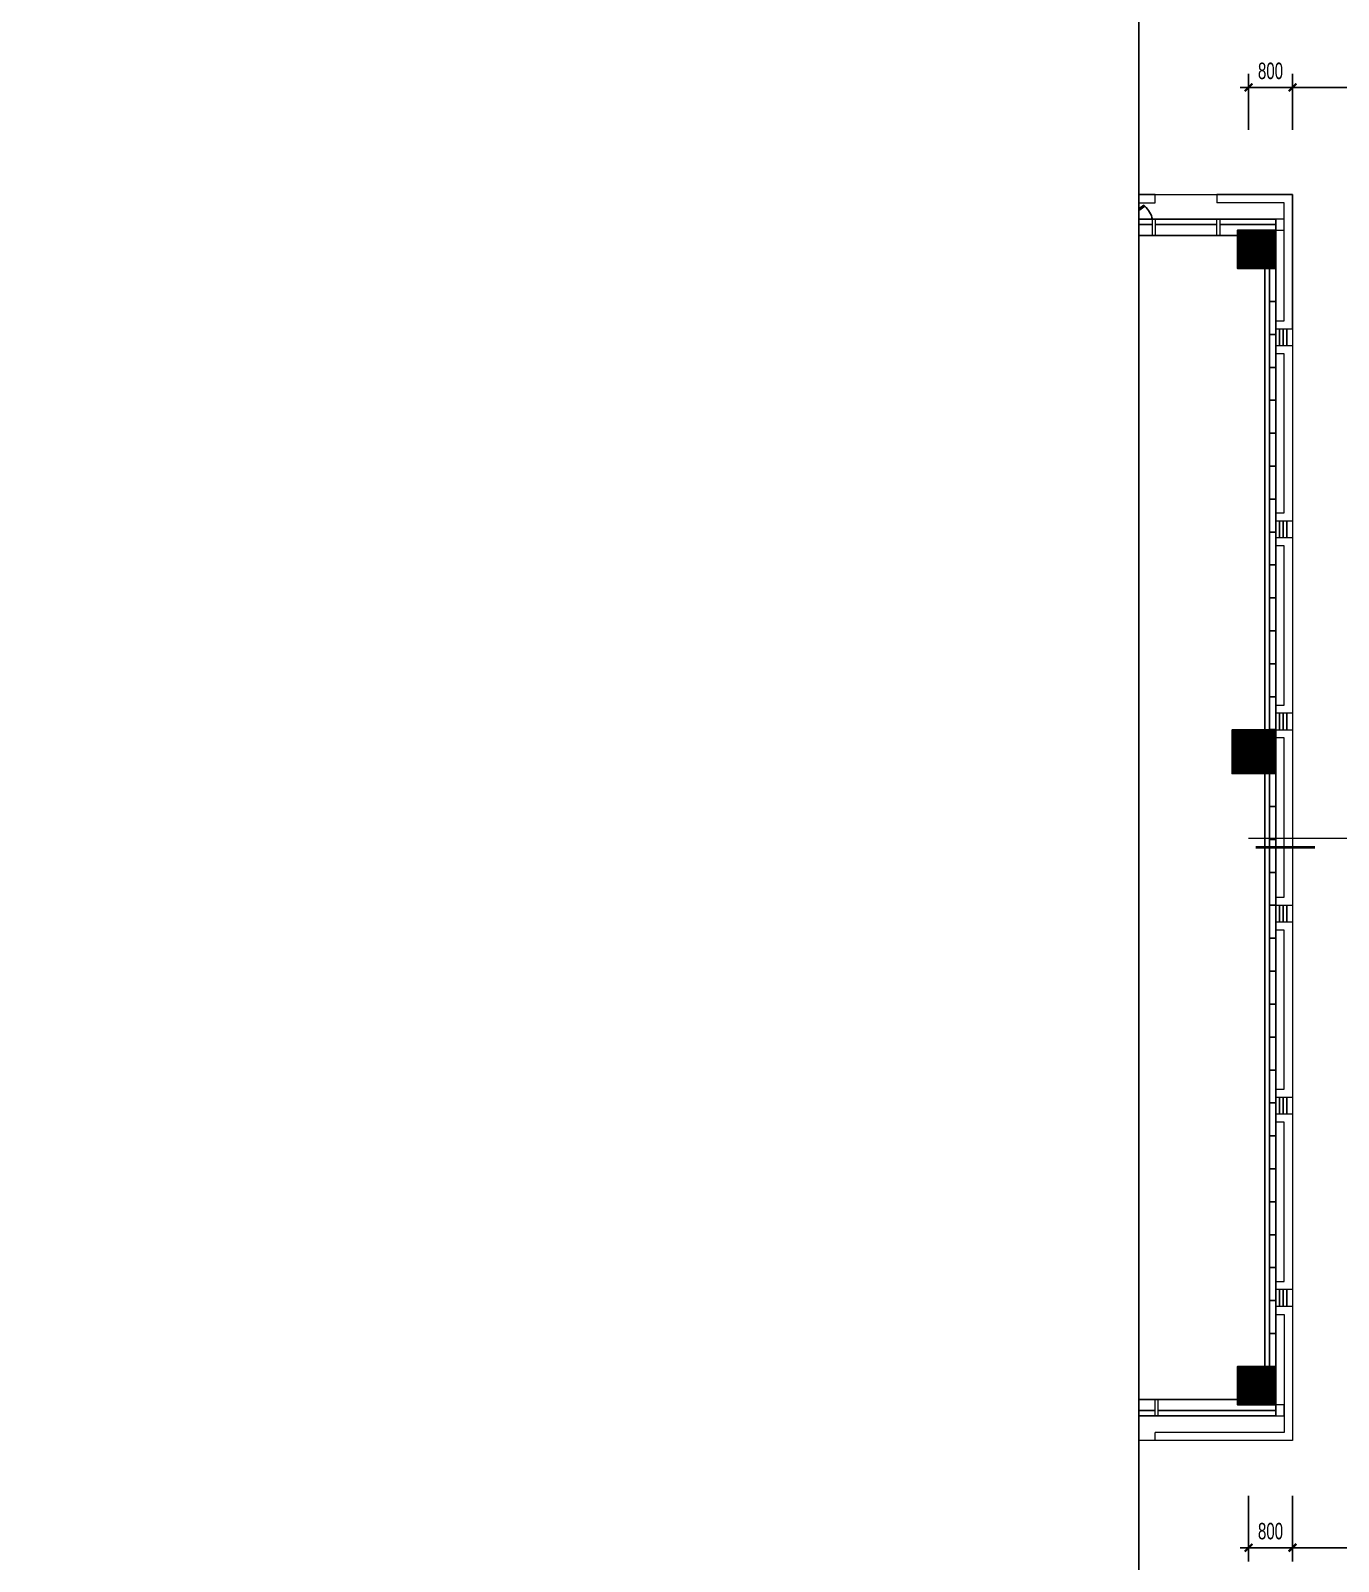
# Model space of a CAD drawing. Header units: millimetres. Extents: x 285006 to 3037698, y -2820855 to 192241.
# Drawn here: x 977946 to 1001770, y -2816405 to -2788520 of the extents above; entities that cross this region are included whole.
import ezdxf
from ezdxf.xclip import XClip

# ---------------------------------------------------------------- set-up
doc = ezdxf.new("R2010")
doc.units = ezdxf.units.MM
doc.header["$XCLIPFRAME"] = 2
doc.header["$PDMODE"] = 35
doc.header["$PDSIZE"] = -0.1
for name, color, linetype, lineweight in [('$$$$ALC轻质隔墙', 1, 'Continuous', 25), ('DIM-1B-6F$0$A-ANNO-DIMS', 73, 'Continuous', 18), ('EXWALL-1A-6～12F 偶数$0$A-FLOR-UNDR', 11, 'Continuous', 18), ('EXWALL-1A-6～12F 偶数$0$A-WALL-GLAZ', 142, 'Continuous', 18), ('EXWALL-1A-6～12F 偶数$0$A-WALL-STON', 31, 'Continuous', 18), ('索引-1A1B-6F1$0$A-ANNO-BREA', 13, 'Continuous', 18)]:
    doc.layers.add(name, color=color, linetype=linetype, lineweight=lineweight)
for name, color, linetype in [('___', 4, 'Continuous'), ('COL-1A1B-4~12$0$S-PUB-COL', 6, 'Continuous'), ('COL-1A1B-4~12$0$S-PUB-COLHATCH', 8, 'Continuous'), ('EXWALL-1A-6～12F 偶数$0$A-DOOR', 142, 'Continuous')]:
    doc.layers.add(name, color=color, linetype=linetype)
doc.styles.add('CCD_DIM', font='archs.shx', dxfattribs={"width": 0.7})
doc.styles.add('DIM-1B-6F$0$HYGB2014', font='hygbsz.shx', dxfattribs={"width": 0.7, "bigfont": 'hygbhz.shx'})
doc.dimstyles.new('DIM-1B-6F$0$DIMN', dxfattribs={"dimtxt": 300, "dimasz": 100, "dimexe": 250, "dimexo": 300, "dimgap": 0, "dimtad": 0, "dimdec": 0, "dimzin": 0, "dimdsep": 46, "dimtxsty": 'DIM-1B-6F$0$HYGB2014', "dimblk": 'DIM-1B-6F$0$_archtick', "dimcen": 0.09, "dimdle": 150, "dimclrt": 7, "dimazin": 0, "dimtfac": 1, "dimtdec": 0, "dimtix": 1, "dimtmove": 2, "dimatfit": 3, "dimfxl": 1, "dimtvp": 1, "dimtolj": 1, "dimtzin": 0, "dimarcsym": 0})

# ---------------------------------------------------------------- blocks, each defined once
blk = doc.blocks.new('结构留洞-1#AB-6F')
at = {"layer": 'Defpoints'}
for points in [[(54500, 200), (54300, 200), (54300, 20200), (54500, 20200), (54500, 20900), (53800, 20900), (53800, 20800), (45600, 20800), (45600, 20900), (17400, 20900)], [(27350, -400), (35650, -400), (35650, -500), (36350, -500), (36350, -400), (44650, -400), (44650, -500), (45350, -500), (45350, -400), (53800, -400), (53800, -500), (54500, -500), (54500, -500), (54500, 200)]]:
    blk.add_lwpolyline(points, dxfattribs=at)
blk = doc.blocks.new('EXWALL-1A-6～12F 偶数$0$幕墙-1125陶板单元')
blk.add_lwpolyline([(-562.5, 150), (562.5, 150), (562.5, 0), (-562.5, 0)], close=True)
blk = doc.blocks.new('EXWALL-1A-6～12F 偶数$0$ef')
at = {"layer": 'EXWALL-1A-6～12F 偶数$0$A-WALL-GLAZ', "lineweight": -3}
for points in [[(98270726, 18746787), (98270744, 18746769), (98271098, 18747022), (98271079, 18747040)], [(98271469, 18746787), (98271451, 18746769), (98271098, 18747022), (98271116, 18747040)]]:
    blk.add_lwpolyline(points, close=True, dxfattribs=at)
for centre, start, end in [((98271019, 18747123), 193.0402, 228.8588), ((98271176, 18747123), 311.1412, 346.9598)]:
    blk.add_arc(centre, 446, start, end, dxfattribs=at)
blk = doc.blocks.new('EXWALL-1A-6～12F 偶数')
at = {"layer": 'EXWALL-1A-6～12F 偶数$0$A-DOOR'}
for p, q in [((98322235, 18766522), (98322235, 18766822)), ((98322302, 18766522), (98322302, 18766822)), ((98322368, 18766522), (98322368, 18766822)), ((98322435, 18766522), (98322435, 18766822)), ((98322235, 18763022), (98322235, 18763322)), ((98322302, 18763022), (98322302, 18763322)), ((98322368, 18763022), (98322368, 18763322)), ((98322435, 18763022), (98322435, 18763322)), ((98322235, 18759522), (98322235, 18759822)), ((98322302, 18759522), (98322302, 18759822)), ((98322368, 18759522), (98322368, 18759822)), ((98322435, 18759522), (98322435, 18759822)), ((98322235, 18756022), (98322235, 18756322)), ((98322302, 18756022), (98322302, 18756322)), ((98322368, 18756022), (98322368, 18756322)), ((98322435, 18756022), (98322435, 18756322)), ((98322235, 18752522), (98322235, 18752822)), ((98322302, 18752522), (98322302, 18752822)), ((98322368, 18752522), (98322368, 18752822)), ((98322435, 18752522), (98322435, 18752822)), ((98322235, 18749022), (98322235, 18749322)), ((98322302, 18749022), (98322302, 18749322)), ((98322368, 18749022), (98322368, 18749322)), ((98322435, 18749022), (98322435, 18749322))]:
    blk.add_line(p, q, dxfattribs=at)
at = {"layer": 'EXWALL-1A-6～12F 偶数$0$A-FLOR-UNDR'}
blk.add_lwpolyline([(98266935, 18768822), (98266935, 18769272), (98322535, 18769272), (98322535, 18746572), (98291910, 18746572)], dxfattribs=at)
at = {"layer": 'EXWALL-1A-6～12F 偶数$0$A-WALL-GLAZ', "lineweight": -3}
for p, q in [((98267235, 18768822), (98322235, 18768822)), ((98318960, 18768722), (98319985, 18768722)), ((98320035, 18768722), (98321160, 18768722)), ((98321210, 18768722), (98322235, 18768722)), ((98322235, 18768822), (98322235, 18768622)), ((98313323, 18768522), (98321535, 18768522)), ((98313073, 18747322), (98321535, 18747322)), ((98322235, 18747222), (98322235, 18747022)), ((98322235, 18747022), (98292210, 18747022)), ((98320035, 18747122), (98318910, 18747122)), ((98322235, 18747122), (98320085, 18747122))]:
    blk.add_line(p, q, dxfattribs=at)
at = {"layer": 'EXWALL-1A-6～12F 偶数$0$A-WALL-GLAZ'}
for points in [[(98320035, 18768522), (98319985, 18768522), (98319985, 18768822), (98320035, 18768822)], [(98321210, 18768522), (98321160, 18768522), (98321160, 18768822), (98321210, 18768822)], [(98322235, 18768622), (98322385, 18768622), (98322385, 18768822), (98322235, 18768822)], [(98320085, 18747022), (98320035, 18747022), (98320035, 18747322), (98320085, 18747322)], [(98322235, 18747022), (98322385, 18747022), (98322385, 18747222), (98322235, 18747222)]]:
    blk.add_lwpolyline(points, close=True, dxfattribs=at)
at = {"layer": 'EXWALL-1A-6～12F 偶数$0$A-WALL-STON'}
for p, q in [((98322385, 18769122), (98321160, 18769122)), ((98322385, 18766972), (98322385, 18769122)), ((98322235, 18766972), (98322385, 18766972)), ((98322235, 18748872), (98322385, 18748872)), ((98322385, 18748872), (98322385, 18746722)), ((98322385, 18746722), (98320035, 18746722))]:
    blk.add_line(p, q, dxfattribs=at)
for points in [[(98322235, 18766822), (98322535, 18766822), (98322535, 18769272), (98321160, 18769272), (98321160, 18769122)], [(98322235, 18749022), (98322535, 18749022), (98322535, 18746572), (98320035, 18746572), (98320035, 18746722)]]:
    blk.add_lwpolyline(points, dxfattribs=at)
for points in [[(98322235, 18763472), (98322385, 18763472), (98322385, 18766372), (98322235, 18766372), (98322235, 18766522), (98322535, 18766522), (98322535, 18763322), (98322235, 18763322)], [(98322235, 18759972), (98322385, 18759972), (98322385, 18762872), (98322235, 18762872), (98322235, 18763022), (98322535, 18763022), (98322535, 18759822), (98322235, 18759822)], [(98322235, 18756472), (98322385, 18756472), (98322385, 18759372), (98322235, 18759372), (98322235, 18759522), (98322535, 18759522), (98322535, 18756322), (98322235, 18756322)], [(98322235, 18752972), (98322385, 18752972), (98322385, 18755872), (98322235, 18755872), (98322235, 18756022), (98322535, 18756022), (98322535, 18752822), (98322235, 18752822)], [(98322235, 18749472), (98322385, 18749472), (98322385, 18752372), (98322235, 18752372), (98322235, 18752522), (98322535, 18752522), (98322535, 18749322), (98322235, 18749322)]]:
    blk.add_lwpolyline(points, close=True, dxfattribs=at)
at = {"xscale": -1, "rotation": 180}
blk.add_blockref('EXWALL-1A-6～12F 偶数$0$ef', (48375, 37515844), dxfattribs=at)
at = {"layer": 'EXWALL-1A-6～12F 偶数$0$A-WALL-STON', "xscale": -1, "rotation": 180}
blk.add_blockref('EXWALL-1A-6～12F 偶数$0$幕墙-1125陶板单元', (98319473, 18769272), dxfattribs=at)
blk = doc.blocks.new('COL-1A1B-4~12')
at = {"layer": 'COL-1A1B-4~12$0$S-PUB-COLHATCH'}
h = blk.add_hatch(dxfattribs=at)
h.set_pattern_fill('ANSI31', color=256)
h.set_pattern_definition([(45, (53618.2297, 3845.47592), (-0.08838834764832, 0.08838834764832), [])])
h.paths.add_polyline_path([(98322235, 18768622), (98321535, 18768622), (98321535, 18767922), (98322235, 18767922)])
h = blk.add_hatch(dxfattribs=at)
h.set_pattern_fill('ANSI31', color=256)
h.set_pattern_definition([(45, (-2591.11305, 195.66379), (-0.08838834764832, 0.08838834764832), [])])
h.paths.add_polyline_path([(98321435, 18759522), (98322235, 18759522), (98322235, 18758722), (98321435, 18758722)])
h = blk.add_hatch(dxfattribs=at)
h.set_pattern_fill('ANSI31', color=256)
h.set_pattern_definition([(45, (53618.2297, -16854.52399), (-0.08838834764832, 0.08838834764832), [])])
h.paths.add_polyline_path([(98322235, 18747922), (98321535, 18747922), (98321535, 18747222), (98322235, 18747222)])
at = {"layer": 'COL-1A1B-4~12$0$S-PUB-COL'}
for points in [[(98321535, 18768622), (98322235, 18768622), (98322235, 18767922), (98321535, 18767922)], [(98321435, 18759522), (98322235, 18759522), (98322235, 18758722), (98321435, 18758722)], [(98321535, 18747922), (98322235, 18747922), (98322235, 18747222), (98321535, 18747222)]]:
    blk.add_lwpolyline(points, close=True, dxfattribs=at)
blk = doc.blocks.new('DIM-1B-6F$0$_archtick')
at = {"const_width": 0.4}
blk.add_lwpolyline([(-0.7, -0.7), (0.7, 0.7)], dxfattribs=at)
blk = doc.blocks.new('CCD_Dimension_Tick')
at = {"color": 0, "linetype": 'ByBlock'}
for p, q in [((-1.09, 0), (0, 0)), ((0, 0), (1.09, 0))]:
    blk.add_line(p, q, dxfattribs=at)
at = {"color": 0, "linetype": 'Continuous', "const_width": 0.608}
blk.add_lwpolyline([(-0.61, -0.61), (0.61, 0.61)], dxfattribs=at)
blk = doc.blocks.new('*D1549')
at = {"layer": '___', "color": 44, "lineweight": -2, "transparency": 16777216}
for p, q in [((858779, -1074647), (858779, -1074959)), ((859506, -1074647), (859506, -1074959)), ((858879, -1074809), (859406, -1074809))]:
    blk.add_line(p, q, dxfattribs=at)
at = {"layer": 'Defpoints', "color": 0, "transparency": 16777216}
for p in [(858779, -1074497, 0), (859506, -1074497, 0), (859506, -1074809), (1058083, -2814913), (1059208, -2814913), (1059208, -2816155)]:
    blk.add_point(p, dxfattribs=at)
at = {"layer": 'DIM-1B-6F$0$A-ANNO-DIMS', "color": 0, "lineweight": -2, "transparency": 16777216}
for p, q in [((1058083, -2815213), (1058083, -2816405)), ((1059208, -2815213), (1059208, -2816405)), ((1057933, -2816155), (1059358, -2816155))]:
    blk.add_line(p, q, dxfattribs=at)
at = {"layer": '___', "color": 44, "lineweight": -2, "transparency": 16777216, "xscale": 100, "yscale": 100, "zscale": 100}
for p, rotation in [((858779, -1074809), 180.0002028373054), ((859506, -1074809), 0.0002028373054437641)]:
    blk.add_blockref('CCD_Dimension_Tick', p, dxfattribs=dict(at, rotation=rotation))
at = {"layer": 'DIM-1B-6F$0$A-ANNO-DIMS', "color": 0, "lineweight": -2, "transparency": 16777216, "xscale": 100, "yscale": 100, "zscale": 100, "rotation": 180}
blk.add_blockref('DIM-1B-6F$0$_archtick', (1058083, -2816155), dxfattribs=at)
at = {"layer": 'DIM-1B-6F$0$A-ANNO-DIMS', "color": 0, "lineweight": -2, "transparency": 16777216, "xscale": 100, "yscale": 100, "zscale": 100}
blk.add_blockref('DIM-1B-6F$0$_archtick', (1059208, -2816155), dxfattribs=at)
at = {"layer": '___', "color": 50, "transparency": 16777216, "insert": (859142, -1074674), "char_height": 150, "attachment_point": 5, "rotation": 0.0002, "style": 'CCD_DIM'}
blk.add_mtext('\\A1;725', dxfattribs=at)
at = {"layer": 'DIM-1B-6F$0$A-ANNO-DIMS', "color": 7, "transparency": 16777216, "insert": (1058645, -2815855), "char_height": 300, "attachment_point": 5, "style": 'DIM-1B-6F$0$HYGB2014'}
blk.add_mtext('\\A1;1125', dxfattribs=at)
blk = doc.blocks.new('*D1550')
at = {"layer": '___', "color": 44, "lineweight": -2, "transparency": 16777216}
for p, q in [((854266, -1074647), (854266, -1075059)), ((856570, -1074647), (856570, -1075059)), ((856470, -1074909), (854366, -1074909))]:
    blk.add_line(p, q, dxfattribs=at)
at = {"layer": 'Defpoints', "color": 0, "transparency": 16777216}
for p in [(854266, -1074497, 0), (856570, -1074497, 0), (854266, -1074909), (1059208, -2814913), (1060333, -2814913), (1060333, -2816155)]:
    blk.add_point(p, dxfattribs=at)
at = {"layer": 'DIM-1B-6F$0$A-ANNO-DIMS', "color": 0, "lineweight": -2, "transparency": 16777216}
for p, q in [((1059208, -2815213), (1059208, -2816405)), ((1060333, -2815213), (1060333, -2816405)), ((1059058, -2816155), (1060483, -2816155))]:
    blk.add_line(p, q, dxfattribs=at)
at = {"layer": '___', "color": 44, "lineweight": -2, "transparency": 16777216, "xscale": 100, "yscale": 100, "zscale": 100, "rotation": 180}
blk.add_blockref('CCD_Dimension_Tick', (854266, -1074909), dxfattribs=at)
at = {"layer": '___', "color": 44, "lineweight": -2, "transparency": 16777216, "xscale": 100, "yscale": 100, "zscale": 100}
blk.add_blockref('CCD_Dimension_Tick', (856570, -1074909), dxfattribs=at)
at = {"layer": 'DIM-1B-6F$0$A-ANNO-DIMS', "color": 0, "lineweight": -2, "transparency": 16777216, "xscale": 100, "yscale": 100, "zscale": 100, "rotation": 180}
blk.add_blockref('DIM-1B-6F$0$_archtick', (1059208, -2816155), dxfattribs=at)
at = {"layer": 'DIM-1B-6F$0$A-ANNO-DIMS', "color": 0, "lineweight": -2, "transparency": 16777216, "xscale": 100, "yscale": 100, "zscale": 100}
blk.add_blockref('DIM-1B-6F$0$_archtick', (1060333, -2816155), dxfattribs=at)
at = {"layer": '___', "color": 50, "transparency": 16777216, "insert": (855418, -1074774), "char_height": 150, "attachment_point": 5, "style": 'CCD_DIM'}
blk.add_mtext('\\A1;2305', dxfattribs=at)
at = {"layer": 'DIM-1B-6F$0$A-ANNO-DIMS', "color": 7, "transparency": 16777216, "insert": (1059770, -2815855), "char_height": 300, "attachment_point": 5, "style": 'DIM-1B-6F$0$HYGB2014'}
blk.add_mtext('\\A1;1125', dxfattribs=at)
blk = doc.blocks.new('*D1551')
at = {"layer": '___', "color": 44, "lineweight": -2, "transparency": 16777216}
for p, q in [((855943, -1074647), (855943, -1074804)), ((856043, -1074654), (856470, -1074654)), ((856570, -1074647), (856570, -1074804))]:
    blk.add_line(p, q, dxfattribs=at)
at = {"layer": 'Defpoints', "color": 0, "transparency": 16777216}
for p in [(855943, -1074497, 0), (856570, -1074497, 0), (856570, -1074654), (1060333, -2814913), (1061458, -2814913), (1061458, -2816155)]:
    blk.add_point(p, dxfattribs=at)
at = {"layer": 'DIM-1B-6F$0$A-ANNO-DIMS', "color": 0, "lineweight": -2, "transparency": 16777216}
for p, q in [((1060333, -2815213), (1060333, -2816405)), ((1061458, -2815213), (1061458, -2816405)), ((1060183, -2816155), (1061608, -2816155))]:
    blk.add_line(p, q, dxfattribs=at)
at = {"layer": '___', "color": 44, "lineweight": -2, "transparency": 16777216, "xscale": 100, "yscale": 100, "zscale": 100, "rotation": 180}
blk.add_blockref('CCD_Dimension_Tick', (855943, -1074654), dxfattribs=at)
at = {"layer": '___', "color": 44, "lineweight": -2, "transparency": 16777216, "xscale": 100, "yscale": 100, "zscale": 100}
blk.add_blockref('CCD_Dimension_Tick', (856570, -1074654), dxfattribs=at)
at = {"layer": 'DIM-1B-6F$0$A-ANNO-DIMS', "color": 0, "lineweight": -2, "transparency": 16777216, "xscale": 100, "yscale": 100, "zscale": 100, "rotation": 180}
blk.add_blockref('DIM-1B-6F$0$_archtick', (1060333, -2816155), dxfattribs=at)
at = {"layer": 'DIM-1B-6F$0$A-ANNO-DIMS', "color": 0, "lineweight": -2, "transparency": 16777216, "xscale": 100, "yscale": 100, "zscale": 100}
blk.add_blockref('DIM-1B-6F$0$_archtick', (1061458, -2816155), dxfattribs=at)
at = {"layer": '___', "color": 50, "transparency": 16777216, "insert": (856257, -1074519), "char_height": 150, "attachment_point": 5, "style": 'CCD_DIM'}
blk.add_mtext('\\A1;625', dxfattribs=at)
at = {"layer": 'DIM-1B-6F$0$A-ANNO-DIMS', "color": 7, "transparency": 16777216, "insert": (1060895, -2815855), "char_height": 300, "attachment_point": 5, "style": 'DIM-1B-6F$0$HYGB2014'}
blk.add_mtext('\\A1;1125', dxfattribs=at)
blk = doc.blocks.new('*D1557')
at = {"layer": 'Defpoints', "color": 0, "transparency": 16777216}
for p in [(1000933, -2814913), (1011733, -2814913), (1000933, -2816155)]:
    blk.add_point(p, dxfattribs=at)
at = {"layer": 'DIM-1B-6F$0$A-ANNO-DIMS', "color": 0, "lineweight": -2, "transparency": 16777216}
for p, q in [((1000933, -2815213), (1000933, -2816405)), ((1011733, -2815213), (1011733, -2816405)), ((1011883, -2816155), (1000783, -2816155))]:
    blk.add_line(p, q, dxfattribs=at)
at = {"layer": 'DIM-1B-6F$0$A-ANNO-DIMS', "color": 0, "lineweight": -2, "transparency": 16777216, "xscale": 100, "yscale": 100, "zscale": 100, "rotation": 180}
blk.add_blockref('DIM-1B-6F$0$_archtick', (1000933, -2816155), dxfattribs=at)
at = {"layer": 'DIM-1B-6F$0$A-ANNO-DIMS', "color": 0, "lineweight": -2, "transparency": 16777216, "xscale": 100, "yscale": 100, "zscale": 100}
blk.add_blockref('DIM-1B-6F$0$_archtick', (1011733, -2816155), dxfattribs=at)
at = {"layer": 'DIM-1B-6F$0$A-ANNO-DIMS', "color": 7, "transparency": 16777216, "insert": (1006333, -2815855), "char_height": 300, "attachment_point": 5, "style": 'DIM-1B-6F$0$HYGB2014'}
blk.add_mtext('\\A1;10800', dxfattribs=at)
blk = doc.blocks.new('*D1558')
at = {"layer": 'Defpoints', "color": 0, "transparency": 16777216}
for p in [(1000133, -2814913), (1000933, -2814913), (1000133, -2816155)]:
    blk.add_point(p, dxfattribs=at)
at = {"layer": 'DIM-1B-6F$0$A-ANNO-DIMS', "color": 0, "lineweight": -2, "transparency": 16777216}
for p, q in [((1000133, -2815213), (1000133, -2816405)), ((1000933, -2815213), (1000933, -2816405)), ((1001083, -2816155), (999983, -2816155))]:
    blk.add_line(p, q, dxfattribs=at)
at = {"layer": 'DIM-1B-6F$0$A-ANNO-DIMS', "color": 0, "lineweight": -2, "transparency": 16777216, "xscale": 100, "yscale": 100, "zscale": 100, "rotation": 180}
blk.add_blockref('DIM-1B-6F$0$_archtick', (1000133, -2816155), dxfattribs=at)
at = {"layer": 'DIM-1B-6F$0$A-ANNO-DIMS', "color": 0, "lineweight": -2, "transparency": 16777216, "xscale": 100, "yscale": 100, "zscale": 100}
blk.add_blockref('DIM-1B-6F$0$_archtick', (1000933, -2816155), dxfattribs=at)
at = {"layer": 'DIM-1B-6F$0$A-ANNO-DIMS', "color": 7, "transparency": 16777216, "insert": (1000533, -2815855), "char_height": 300, "attachment_point": 5, "style": 'DIM-1B-6F$0$HYGB2014'}
blk.add_mtext('\\A1;800', dxfattribs=at)
blk = doc.blocks.new('*D1442')
at = {"layer": 'Defpoints', "color": 0, "transparency": 16777216}
for p in [(1000933, -2789555), (1000933, -2790626), (1011733, -2790626)]:
    blk.add_point(p, dxfattribs=at)
at = {"layer": 'DIM-1B-6F$0$A-ANNO-DIMS', "color": 0, "lineweight": -2, "transparency": 16777216}
for p, q in [((1000933, -2790326), (1000933, -2789305)), ((1011733, -2790326), (1011733, -2789305)), ((1011883, -2789555), (1000783, -2789555))]:
    blk.add_line(p, q, dxfattribs=at)
at = {"layer": 'DIM-1B-6F$0$A-ANNO-DIMS', "color": 0, "lineweight": -2, "transparency": 16777216, "xscale": 100, "yscale": 100, "zscale": 100, "rotation": 180}
blk.add_blockref('DIM-1B-6F$0$_archtick', (1000933, -2789555), dxfattribs=at)
at = {"layer": 'DIM-1B-6F$0$A-ANNO-DIMS', "color": 0, "lineweight": -2, "transparency": 16777216, "xscale": 100, "yscale": 100, "zscale": 100}
blk.add_blockref('DIM-1B-6F$0$_archtick', (1011733, -2789555), dxfattribs=at)
at = {"layer": 'DIM-1B-6F$0$A-ANNO-DIMS', "color": 7, "transparency": 16777216, "insert": (1006333, -2789255), "char_height": 300, "attachment_point": 5, "style": 'DIM-1B-6F$0$HYGB2014'}
blk.add_mtext('\\A1;10800', dxfattribs=at)
blk = doc.blocks.new('*D1443')
at = {"layer": 'Defpoints', "color": 0, "transparency": 16777216}
for p in [(1000133, -2789555), (1000133, -2790626), (1000933, -2790626)]:
    blk.add_point(p, dxfattribs=at)
at = {"layer": 'DIM-1B-6F$0$A-ANNO-DIMS', "color": 0, "lineweight": -2, "transparency": 16777216}
for p, q in [((1000133, -2790326), (1000133, -2789305)), ((1000933, -2790326), (1000933, -2789305)), ((1001083, -2789555), (999983, -2789555))]:
    blk.add_line(p, q, dxfattribs=at)
at = {"layer": 'DIM-1B-6F$0$A-ANNO-DIMS', "color": 0, "lineweight": -2, "transparency": 16777216, "xscale": 100, "yscale": 100, "zscale": 100, "rotation": 180}
blk.add_blockref('DIM-1B-6F$0$_archtick', (1000133, -2789555), dxfattribs=at)
at = {"layer": 'DIM-1B-6F$0$A-ANNO-DIMS', "color": 0, "lineweight": -2, "transparency": 16777216, "xscale": 100, "yscale": 100, "zscale": 100}
blk.add_blockref('DIM-1B-6F$0$_archtick', (1000933, -2789555), dxfattribs=at)
at = {"layer": 'DIM-1B-6F$0$A-ANNO-DIMS', "color": 7, "transparency": 16777216, "insert": (1000533, -2789255), "char_height": 300, "attachment_point": 5, "style": 'DIM-1B-6F$0$HYGB2014'}
blk.add_mtext('\\A1;800', dxfattribs=at)
blk = doc.blocks.new('索引-1A1B-6F1')
at = {"layer": '索引-1A1B-6F1$0$A-ANNO-BREA'}
blk.add_line((98326453, 18757539), (98321735, 18757539), dxfattribs=at)
at = {"layer": '索引-1A1B-6F1$0$A-ANNO-BREA', "const_width": 50}
blk.add_lwpolyline([(98321866, 18757378), (98322946, 18757378)], dxfattribs=at)
blk = doc.blocks.new('A$C008C76B7')
at = {"layer": '$$$$ALC轻质隔墙', "color": 1}
for points in [[(-20820, -899), (-20820, -299), (-20700, -299), (-20700, -899), (-20820, -899)], [(-20820, -1499), (-20820, -899), (-20700, -899), (-20700, -1499), (-20820, -1499)], [(-20820, -2099), (-20820, -1499), (-20700, -1499), (-20700, -2099), (-20820, -2099)], [(-20820, -2699), (-20820, -2099), (-20700, -2099), (-20700, -2699), (-20820, -2699)], [(-20820, -3299), (-20820, -2699), (-20700, -2699), (-20700, -3299), (-20820, -3299)], [(-20820, -3899), (-20820, -3299), (-20700, -3299), (-20700, -3899), (-20820, -3899)], [(-20820, -4499), (-20820, -3899), (-20700, -3899), (-20700, -4499), (-20820, -4499)], [(-20820, -5099), (-20820, -4499), (-20700, -4499), (-20700, -5099), (-20820, -5099)], [(-20820, -5699), (-20820, -5099), (-20700, -5099), (-20700, -5699), (-20820, -5699)], [(-20820, -6299), (-20820, -5699), (-20700, -5699), (-20700, -6299), (-20820, -6299)], [(-20820, -6899), (-20820, -6299), (-20700, -6299), (-20700, -6899), (-20820, -6899)], [(-20820, -7499), (-20820, -6899), (-20700, -6899), (-20700, -7499), (-20820, -7499)], [(-20820, -8099), (-20820, -7499), (-20700, -7499), (-20700, -8099), (-20820, -8099)], [(-20820, -8699), (-20820, -8099), (-20700, -8099), (-20700, -8699), (-20820, -8699)], [(-20820, -10099), (-20820, -9499), (-20700, -9499), (-20700, -10099), (-20820, -10099)], [(-20820, -10699), (-20820, -10099), (-20700, -10099), (-20700, -10699), (-20820, -10699)], [(-20820, -11299), (-20820, -10699), (-20700, -10699), (-20700, -11299), (-20820, -11299)], [(-20820, -11899), (-20820, -11299), (-20700, -11299), (-20700, -11899), (-20820, -11899)], [(-20820, -12499), (-20820, -11899), (-20700, -11899), (-20700, -12499), (-20820, -12499)], [(-20820, -13099), (-20820, -12499), (-20700, -12499), (-20700, -13099), (-20820, -13099)], [(-20820, -13699), (-20820, -13099), (-20700, -13099), (-20700, -13699), (-20820, -13699)], [(-20820, -14299), (-20820, -13699), (-20700, -13699), (-20700, -14299), (-20820, -14299)], [(-20820, -14899), (-20820, -14299), (-20700, -14299), (-20700, -14899), (-20820, -14899)], [(-20820, -15499), (-20820, -14899), (-20700, -14899), (-20700, -15499), (-20820, -15499)], [(-20820, -16099), (-20820, -15499), (-20700, -15499), (-20700, -16099), (-20820, -16099)], [(-20820, -16699), (-20820, -16099), (-20700, -16099), (-20700, -16699), (-20820, -16699)], [(-20820, -17299), (-20820, -16699), (-20700, -16699), (-20700, -17299), (-20820, -17299)], [(-20820, -17899), (-20820, -17299), (-20700, -17299), (-20700, -17899), (-20820, -17899)], [(-20820, -18499), (-20820, -17899), (-20700, -17899), (-20700, -18499), (-20820, -18499)], [(-20820, -19099), (-20820, -18499), (-20700, -18499), (-20700, -19099), (-20820, -19099)], [(-20820, -19699), (-20820, -19099), (-20700, -19099), (-20700, -19699), (-20820, -19699)], [(-20820, -20299), (-20820, -19699), (-20700, -19699), (-20700, -20299), (-20820, -20299)]]:
    blk.add_lwpolyline(points, dxfattribs=at)

msp = doc.modelspace()

# ---------------------------------------------------------------- block references
ref = msp.add_blockref('结构留洞-1#AB-6F', (946132.7, -2813054.7))
XClip(ref).set_block_clipping_path([(52000.000000149, -7800.0001855306), (130675.0000000149, 34249.9998144694)])
ref = msp.add_blockref('EXWALL-1A-6～12F 偶数', (-97321602.3, -21560776.8))
XClip(ref).set_block_clipping_path([(98319735.0140507817, 18739922.1058121212), (98398410.0140506476, 18781972.1058121212)])
ref = msp.add_blockref('COL-1A1B-4~12', (-97321602.3, -21560776.8))
XClip(ref).set_block_clipping_path([(98319735.0140507817, 18739922.1058121212), (98398410.0140506476, 18781972.1058121212)])
ref = msp.add_blockref('索引-1A1B-6F1', (-97321602.3, -21560776.8))
XClip(ref).set_block_clipping_path([(98319735.0140507817, 18739922.1058121212), (98398410.0140506476, 18781972.1058121212)])
msp.add_blockref('A$C008C76B7', (1021332.7, -2792554.7))

# ---------------------------------------------------------------- dimensions: what is measured, and where the dimension line sits
at = {"layer": 'DIM-1B-6F$0$A-ANNO-DIMS'}
for p1, p2, distance, picture, middle in [((1059207.7, -2814913.1), (1060332.7, -2814913.1), -1241.6, '*D1550', (1059770.2, -2815854.7)), ((1060332.7, -2814913.1), (1061457.7, -2814913.1), -1241.6, '*D1551', (1060895.2, -2815854.7)), ((1058082.7, -2814913.1), (1059207.7, -2814913.1), -1241.6, '*D1549', (1058645.2, -2815854.7)), ((1000932.7, -2790625.5), (1000132.7, -2790625.5), -1070.9, '*D1443', (1000532.7, -2789254.7)), ((1011732.7, -2790625.5), (1000932.7, -2790625.5), -1070.9, '*D1442', (1006332.7, -2789254.7)), ((1000932.7, -2814913.1), (1000132.7, -2814913.1), 1241.6, '*D1558', (1000532.7, -2815854.7)), ((1011732.7, -2814913.1), (1000932.7, -2814913.1), 1241.6, '*D1557', (1006332.7, -2815854.7))]:
    dim = msp.add_aligned_dim(p1=p1, p2=p2, distance=distance, dimstyle='DIM-1B-6F$0$DIMN', dxfattribs=at)
    dim.commit()
    dim.dimension.update_dxf_attribs({"geometry": picture, "text_midpoint": middle})

doc.saveas('drawing.dxf')
